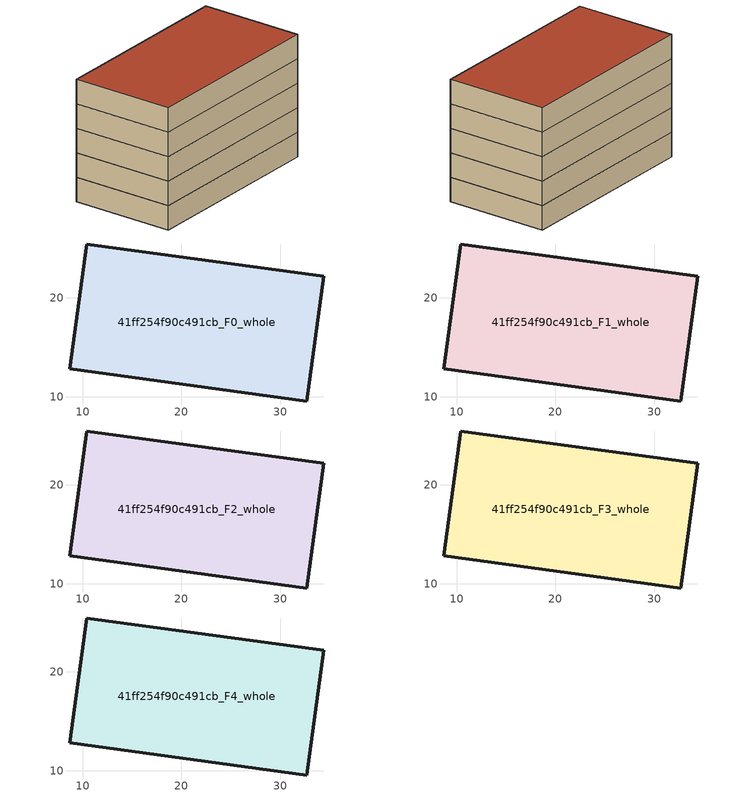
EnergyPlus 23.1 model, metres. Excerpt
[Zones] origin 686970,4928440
41ff254f90c491cb_F0_whole
 floor ground (EU_floor_Construction): 32.7,9.57 34.43,22.18 10.4,25.46 8.68,12.86 z0
 wall outside (EU_wall_Construction): 8.68,12.86 10.4,25.46 34.43,22.18 32.7,9.57 8.68,12.86 z0:3
41ff254f90c491cb_F1_whole
 floor to 41ff254f90c491cb_F0_whole (EU_floor_Construction): 32.7,9.57 34.42,22.18 10.4,25.46 8.67,12.86 z3
 wall outside (EU_wall_Construction): 8.68,12.86 10.4,25.46 34.43,22.18 32.7,9.57 8.68,12.86 z3:6
41ff254f90c491cb_F2_whole
 floor to 41ff254f90c491cb_F1_whole (EU_floor_Construction): 32.7,9.57 34.42,22.18 10.4,25.46 8.67,12.86 z6
 wall outside (EU_wall_Construction): 8.68,12.86 10.4,25.46 34.43,22.18 32.7,9.57 8.68,12.86 z6:9
41ff254f90c491cb_F3_whole
 floor to 41ff254f90c491cb_F2_whole (EU_floor_Construction): 32.7,9.57 34.42,22.18 10.4,25.46 8.67,12.86 z9
 wall outside (EU_wall_Construction): 8.68,12.86 10.4,25.46 34.43,22.18 32.7,9.57 8.68,12.86 z9:12
41ff254f90c491cb_F4_whole
 floor to 41ff254f90c491cb_F3_whole (EU_floor_Construction): 32.7,9.57 34.42,22.18 10.4,25.46 8.67,12.86 z12
 wall outside (EU_wall_Construction): 8.68,12.86 10.4,25.46 34.43,22.18 32.7,9.57 8.68,12.86 z12:15
 roof outside (EU_roof_Construction): 34.43,22.18 32.7,9.57 8.68,12.86 10.4,25.46 z15
[Building]
EU S2 Campaign: North Axis=0; Terrain=City; Solar Distribution=FullExterior
[Site:Location]
Bologna: Latitude=44.5; Longitude=11.25; Time Zone=1; Elevation=37
[SizingPeriod:WeatherFileDays]
AnnualSizingPeriod: Begin Month=1; Begin Day of Month=1; End Month=12; End Day of Month=31; Day of Week for Start Day=Monday; Use Weather File Daylight Saving Period=No; Use Weather File Rain and Snow Indicators=No
[MATERIAL]
EU_InternalMass_Material: Roughness=MediumRough; Thickness=0.1; Conductivity=1; Density=1800; Specific Heat=900; Thermal Absorptance=0.9; Solar Absorptance=0.7; Visible Absorptance=0.7
[MATERIAL:NOMASS] Roughness=MediumRough; Thermal Absorptance=0.9; Solar Absorptance=0.7; Visible Absorptance=0.7
Name | Thermal Resistance
EU_wall_NoMass | 0.905828
EU_roof_NoMass | 0.37593
EU_floor_NoMass | 0.67114
[CONSTRUCTION]
EU_wall_Construction: EU_wall_NoMass
EU_roof_Construction: EU_roof_NoMass
EU_floor_Construction: EU_floor_NoMass
EU_InternalMass_Construction: EU_InternalMass_Material
[ZONE] Type=1; Multiplier=1; Ceiling Height=autocalculate; Volume=925.813; Floor Area=autocalculate; Part of Total Floor Area=Yes
41ff254f90c491cb_F0_whole; 41ff254f90c491cb_F1_whole; 41ff254f90c491cb_F2_whole; 41ff254f90c491cb_F3_whole; 41ff254f90c491cb_F4_whole
[INTERNALMASS] Construction=EU_InternalMass_Construction; Surface Area=308.604
Name | Zone or ZoneList
41ff254f90c491cb_F0_whole_EU_InternalMass | 41ff254f90c491cb_F0_whole
41ff254f90c491cb_F1_whole_EU_InternalMass | 41ff254f90c491cb_F1_whole
41ff254f90c491cb_F2_whole_EU_InternalMass | 41ff254f90c491cb_F2_whole
41ff254f90c491cb_F3_whole_EU_InternalMass | 41ff254f90c491cb_F3_whole
41ff254f90c491cb_F4_whole_EU_InternalMass | 41ff254f90c491cb_F4_whole
[OTHEREQUIPMENT] Fuel Type=Electricity; Design Level Calculation Method=Watts/Area; Power per Zone Floor Area=1; Fraction Latent=0; Fraction Radiant=0; Fraction Lost=0; Carbon Dioxide Generation Rate=0; EndUse Subcategory=EU_Step8_InternalGains
Name | Zone or ZoneList or Space or SpaceList | Schedule
EU_Step8_InternalGain_41ff254f90c491cb_F0_whole_f000 | 41ff254f90c491cb_F0_whole | EU_Step8_GainSchedule_41ff254f90c491cb_F0_whole_f000
EU_Step8_InternalGain_41ff254f90c491cb_F1_whole_f000 | 41ff254f90c491cb_F1_whole | EU_Step8_GainSchedule_41ff254f90c491cb_F1_whole_f000
EU_Step8_InternalGain_41ff254f90c491cb_F2_whole_f000 | 41ff254f90c491cb_F2_whole | EU_Step8_GainSchedule_41ff254f90c491cb_F2_whole_f000
EU_Step8_InternalGain_41ff254f90c491cb_F3_whole_f000 | 41ff254f90c491cb_F3_whole | EU_Step8_GainSchedule_41ff254f90c491cb_F3_whole_f000
EU_Step8_InternalGain_41ff254f90c491cb_F4_whole_f000 | 41ff254f90c491cb_F4_whole | EU_Step8_GainSchedule_41ff254f90c491cb_F4_whole_f000
[ZONEVENTILATION:DESIGNFLOWRATE] Schedule=EU_AlwaysOn; Design Flow Rate Calculation Method=AirChanges/Hour; Air Changes per Hour=0.73129; Ventilation Type=Natural; Fan Pressure Rise=0; Fan Total Efficiency=1; Constant Term Coefficient=1; Temperature Term Coefficient=0; Velocity Term Coefficient=0; Velocity Squared Term Coefficient=0; Minimum Indoor Temperature=-100; Maximum Indoor Temperature=100; Delta Temperature=-100; Minimum Outdoor Temperature=-100; Maximum Outdoor Temperature=100; Maximum Wind Speed=40
Name | Zone or ZoneList or Space or SpaceList
EU_ConstantAir_41ff254f90c491cb_F0_whole | 41ff254f90c491cb_F0_whole
EU_ConstantAir_41ff254f90c491cb_F1_whole | 41ff254f90c491cb_F1_whole
EU_ConstantAir_41ff254f90c491cb_F2_whole | 41ff254f90c491cb_F2_whole
EU_ConstantAir_41ff254f90c491cb_F3_whole | 41ff254f90c491cb_F3_whole
EU_ConstantAir_41ff254f90c491cb_F4_whole | 41ff254f90c491cb_F4_whole
[HVACTEMPLATE:THERMOSTAT] Constant Heating Setpoint=20; Constant Cooling Setpoint=50
EU_HeatOnly_41ff254f90c491cb_F0_whole; EU_HeatOnly_41ff254f90c491cb_F1_whole; EU_HeatOnly_41ff254f90c491cb_F2_whole; EU_HeatOnly_41ff254f90c491cb_F3_whole; EU_HeatOnly_41ff254f90c491cb_F4_whole
[HVACTEMPLATE:ZONE:IDEALLOADSAIRSYSTEM] System Availability Schedule=EU_AlwaysOn; Maximum Heating Supply Air Temperature=50; Minimum Cooling Supply Air Temperature=13; Maximum Heating Supply Air Humidity Ratio=0.0156; Minimum Cooling Supply Air Humidity Ratio=0.0077; Heating Limit=NoLimit; Cooling Limit=NoLimit; Heating Availability Schedule=EU_AlwaysOn; Cooling Availability Schedule=EU_CoolingOff; Dehumidification Control Type=ConstantSensibleHeatRatio; Cooling Sensible Heat Ratio=0.7; Dehumidification Setpoint=60; Humidification Control Type=None; Humidification Setpoint=30; Outdoor Air Method=None; Outdoor Air Flow Rate per Person=0.00944; Outdoor Air Flow Rate per Zone Floor Area=0; Outdoor Air Flow Rate per Zone=0; Demand Controlled Ventilation Type=None; Outdoor Air Economizer Type=NoEconomizer; Heat Recovery Type=None; Sensible Heat Recovery Effectiveness=0.7; Latent Heat Recovery Effectiveness=0.65
Name | Template Thermostat
41ff254f90c491cb_F0_whole | EU_HeatOnly_41ff254f90c491cb_F0_whole
41ff254f90c491cb_F1_whole | EU_HeatOnly_41ff254f90c491cb_F1_whole
41ff254f90c491cb_F2_whole | EU_HeatOnly_41ff254f90c491cb_F2_whole
41ff254f90c491cb_F3_whole | EU_HeatOnly_41ff254f90c491cb_F3_whole
41ff254f90c491cb_F4_whole | EU_HeatOnly_41ff254f90c491cb_F4_whole
[SIZING:ZONE] Zone Cooling Design Supply Air Temperature Input Method=SupplyAirTemperature; Zone Cooling Design Supply Air Temperature=13; Zone Heating Design Supply Air Temperature Input Method=SupplyAirTemperature; Zone Heating Design Supply Air Temperature=50; Zone Cooling Design Supply Air Humidity Ratio=0.008; Zone Heating Design Supply Air Humidity Ratio=0.008; Cooling Design Air Flow Method=DesignDay; Cooling Design Air Flow Rate=0; Cooling Minimum Air Flow per Zone Floor Area=0.000762; Cooling Minimum Air Flow=0; Cooling Minimum Air Flow Fraction=0.2; Heating Design Air Flow Method=DesignDay; Heating Design Air Flow Rate=0; Heating Maximum Air Flow per Zone Floor Area=0.002032; Heating Maximum Air Flow=0.141576; Heating Maximum Air Flow Fraction=0.3; Account for Dedicated Outdoor Air System=No; Dedicated Outdoor Air System Control Strategy=NeutralSupplyAir; Dedicated Outdoor Air Low Setpoint Temperature for Design=autosize; Dedicated Outdoor Air High Setpoint Temperature for Design=autosize; Zone Load Sizing Method=Sensible Load Only No Latent Load; Zone Latent Cooling Design Supply Air Humidity Ratio Input Method=HumidityRatioDifference; Zone Cooling Design Supply Air Humidity Ratio Difference=0.005; Zone Latent Heating Design Supply Air Humidity Ratio Input Method=HumidityRatioDifference; Zone Humidification Design Supply Air Humidity Ratio Difference=0.005
41ff254f90c491cb_F0_whole; 41ff254f90c491cb_F1_whole; 41ff254f90c491cb_F2_whole; 41ff254f90c491cb_F3_whole; 41ff254f90c491cb_F4_whole
[SCHEDULE:CONSTANT]
Name | Hourly Value
EU_AlwaysOn | 1
EU_CoolingOff | 0
[SCHEDULE:FILE] Column Number=1; Rows to Skip at Top=0; Number of Hours of Data=8760; Column Separator=Comma; Interpolate to Timestep=No; Minutes per Item=60; Adjust Schedule for Daylight Savings=Yes
Name | File
EU_Step8_GainSchedule_41ff254f90c491cb_F0_whole_f000 | ../../schedules/41ff254f90c491cb/41ff254f90c491cb_F0_whole_f000_gain.csv
EU_Step8_GainSchedule_41ff254f90c491cb_F1_whole_f000 | ../../schedules/41ff254f90c491cb/41ff254f90c491cb_F1_whole_f000_gain.csv
EU_Step8_GainSchedule_41ff254f90c491cb_F2_whole_f000 | ../../schedules/41ff254f90c491cb/41ff254f90c491cb_F2_whole_f000_gain.csv
EU_Step8_GainSchedule_41ff254f90c491cb_F3_whole_f000 | ../../schedules/41ff254f90c491cb/41ff254f90c491cb_F3_whole_f000_gain.csv
EU_Step8_GainSchedule_41ff254f90c491cb_F4_whole_f000 | ../../schedules/41ff254f90c491cb/41ff254f90c491cb_F4_whole_f000_gain.csv
